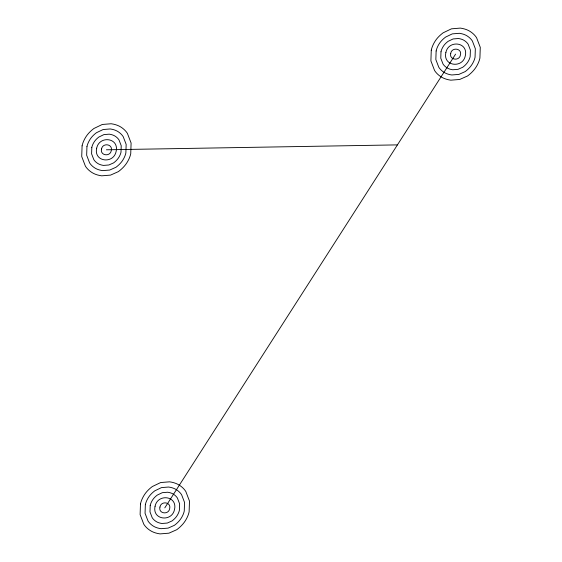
<?xml version="1.0" encoding="UTF-8"?>
<svg xmlns="http://www.w3.org/2000/svg" width="562" height="562" viewBox="0 0 562 562"><rect width="100%" height="100%" fill="white"/><g stroke="black" fill="none" stroke-linecap="round" stroke-linejoin="round"><path stroke-width="0.84" d="M164.799 507.858L455.592 54.142M106.408 149.794L397.432 144.884M82.087 145.832L81.722 156.552L85.403 166.169A50.812 29.069 -18.3 0 0 91.873 172.478A32.441 18.56 -18.3 0 0 101.645 175.829L110.538 175.112L118.406 171.614A34.451 19.712 -18.3 0 0 126.787 162.91A50.812 29.069 -18.3 0 0 130.735 153.749L131.101 143.029L127.419 133.419A50.812 29.069 -18.3 0 0 120.949 127.103A32.441 18.56 -18.3 0 0 111.178 123.752L102.284 124.469L93.924 128.48A32.441 18.56 -18.3 0 0 86.028 136.671A50.812 29.069 -18.3 0 0 82.087 145.832M86.948 146.626L86.66 155.203L89.604 162.889A40.647 23.26 -18.3 0 0 94.781 167.94A25.957 14.851 -18.3 0 0 102.6 170.623L109.716 170.047L116.011 167.244A27.559 15.764 -18.3 0 0 122.713 160.289A40.647 23.26 -18.3 0 0 125.867 152.955L126.162 144.378L123.219 136.692A40.647 23.26 -18.3 0 0 118.041 131.641A25.957 14.851 -18.3 0 0 110.222 128.958L103.106 129.534L96.418 132.737A25.957 14.851 -18.3 0 0 90.11 139.292A40.647 23.26 -18.3 0 0 86.948 146.626M91.817 147.42L91.599 153.847L93.805 159.615A30.488 17.443 -18.3 0 0 97.69 163.401A19.466 11.135 -18.3 0 0 103.549 165.418L108.888 164.982L113.608 162.882A20.668 11.823 -18.3 0 0 118.638 157.662A30.488 17.443 -18.3 0 0 121.006 152.169L121.223 145.734L119.018 139.966A30.488 17.443 -18.3 0 0 115.133 136.18A19.466 11.135 -18.3 0 0 109.267 134.17L103.935 134.599L98.919 137.002A19.466 11.135 -18.3 0 0 94.184 141.919A30.488 17.443 -18.3 0 0 91.817 147.42M96.678 148.206C93.531 162.032 113.672 164.301 116.137 151.375C119.277 137.514 99.2 135.358 96.678 148.206M101.546 149C99.769 155.709 110.3 157.065 111.276 150.581C113.046 143.858 102.544 142.551 101.546 149M140.479 503.903L140.114 514.623L143.795 524.234A50.812 29.069 -18.3 0 0 150.265 530.549A32.441 18.56 -18.3 0 0 160.037 533.9L168.93 533.176L176.805 529.678A34.451 19.712 -18.3 0 0 185.179 520.981A50.812 29.069 -18.3 0 0 189.127 511.82L189.492 501.093L185.811 491.483A50.812 29.069 -18.3 0 0 179.341 485.175A32.441 18.56 -18.3 0 0 169.569 481.824L160.676 482.54L152.316 486.544A32.441 18.56 -18.3 0 0 144.427 494.743A50.812 29.069 -18.3 0 0 140.479 503.903M145.347 504.697L145.052 513.275L147.996 520.96A40.647 23.26 -18.3 0 0 153.173 526.011A25.957 14.851 -18.3 0 0 160.992 528.694L168.108 528.118L174.403 525.315A27.559 15.764 -18.3 0 0 181.105 518.354A40.647 23.26 -18.3 0 0 184.259 511.027L184.554 502.449L181.61 494.757A40.647 23.26 -18.3 0 0 176.433 489.713A25.957 14.851 -18.3 0 0 168.614 487.029L161.498 487.605L154.817 490.809A25.957 14.851 -18.3 0 0 148.501 497.363A40.647 23.26 -18.3 0 0 145.347 504.697M150.209 505.484L149.991 511.919L152.197 517.686A30.488 17.443 -18.3 0 0 156.081 521.473A19.466 11.135 -18.3 0 0 161.947 523.482L167.279 523.053L172 520.953A20.668 11.823 -18.3 0 0 177.03 515.733A30.488 17.443 -18.3 0 0 179.397 510.233L179.615 503.805L177.409 498.037A30.488 17.443 -18.3 0 0 173.525 494.251A19.466 11.135 -18.3 0 0 167.659 492.235L162.327 492.67L157.311 495.073A19.466 11.135 -18.3 0 0 152.576 499.99A30.488 17.443 -18.3 0 0 150.209 505.484M155.07 506.278C151.923 520.096 172.063 522.365 174.529 509.446C177.669 495.579 157.592 493.422 155.07 506.278M159.938 507.072C158.168 513.78 168.691 515.136 169.668 508.652C171.438 501.922 160.936 500.623 159.938 507.072M431.265 50.18L430.899 60.907L434.581 70.517A50.812 29.069 -18.3 0 0 441.051 76.825A32.441 18.56 -18.3 0 0 450.822 80.176L459.716 79.46L467.591 75.961A34.451 19.712 -18.3 0 0 475.972 67.257A50.812 29.069 -18.3 0 0 479.913 58.097L480.278 47.377L476.597 37.766A50.812 29.069 -18.3 0 0 470.127 31.451A32.441 18.56 -18.3 0 0 460.355 28.1L451.462 28.824L443.102 32.828A32.441 18.56 -18.3 0 0 435.213 41.019A50.812 29.069 -18.3 0 0 431.265 50.18M436.133 50.973L435.838 59.551L438.782 67.243A40.647 23.26 -18.3 0 0 443.959 72.287A25.957 14.851 -18.3 0 0 451.778 74.971L458.894 74.395L465.188 71.599A27.559 15.764 -18.3 0 0 471.89 64.637A40.647 23.26 -18.3 0 0 475.052 57.303L475.34 48.725L472.396 41.04A40.647 23.26 -18.3 0 0 467.219 35.989A25.957 14.851 -18.3 0 0 459.4 33.306L452.284 33.882L445.603 37.085A25.957 14.851 -18.3 0 0 439.287 43.646A40.647 23.26 -18.3 0 0 436.133 50.973M440.994 51.767L440.777 58.195L442.982 63.963A30.488 17.443 -18.3 0 0 446.867 67.749A19.466 11.135 -18.3 0 0 452.733 69.765L458.065 69.33L462.786 67.229A20.668 11.823 -18.3 0 0 467.816 62.01A30.488 17.443 -18.3 0 0 470.183 56.516L470.401 50.081L468.195 44.314A30.488 17.443 -18.3 0 0 464.31 40.527A19.466 11.135 -18.3 0 0 458.452 38.518L453.113 38.947L448.097 41.349A19.466 11.135 -18.3 0 0 443.362 46.267A30.488 17.443 -18.3 0 0 440.994 51.767M445.863 52.554C442.716 66.379 462.849 68.648 465.322 55.722C468.455 41.862 448.378 39.705 445.863 52.554M450.724 53.348C448.954 60.057 459.477 61.413 460.454 54.928C462.224 48.206 451.722 46.899 450.724 53.348"/></g></svg>
